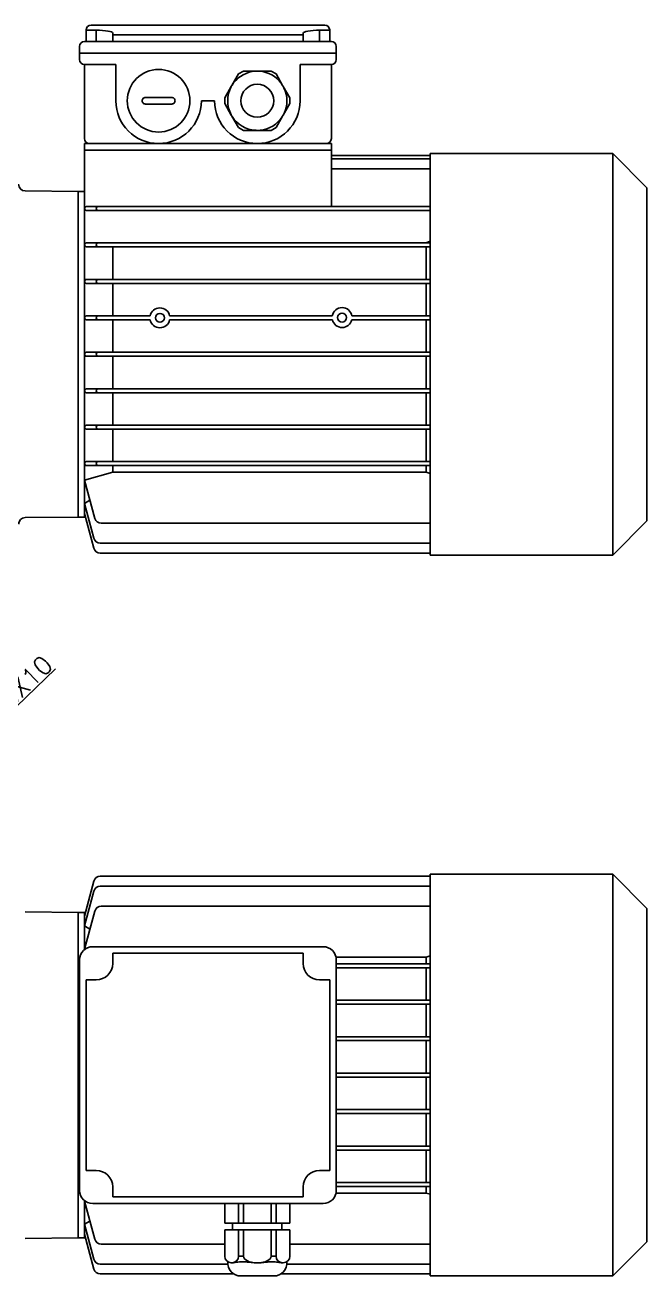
# Model space of a CAD drawing. Header units: millimetres. Extents: x 776 to 1513, y -1143 to -736.
# Drawn here: x 1059.6 to 1248.6, y -1133.5 to -753.6 of the extents above; entities that cross this region are included whole.
import ezdxf

# ---------------------------------------------------------------- set-up
doc = ezdxf.new("R2010")
doc.units = ezdxf.units.MM
doc.linetypes.add('CONTINUA', pattern=[0])
doc.layers.add('MOTOR', color=3, linetype='CONTINUA')
doc.layers.add('T BOX', color=7, linetype='CONTINUA')
doc.styles.get("Standard").update_dxf_attribs({"font": 'txt.shx', "bigfont": 'chineset.shx'})
doc.dimstyles.new('ISO-25', dxfattribs={"dimtxt": 2.5, "dimasz": 2.5, "dimexe": 1.25, "dimexo": 0.625, "dimtad": 1, "dimtxsty": 'Standard', "dimcen": 2.5, "dimadec": 0, "dimazin": 0, "dimtfac": 1, "dimtmove": 0, "dimatfit": 3, "dimfxl": 1, "dimarcsym": 0})

# ---------------------------------------------------------------- blocks, each defined once
blk = doc.blocks.new('*D227')
at = {"lineweight": -2}
for p, q in [((1001.54, -931.44), (1043.66, -975.1)), ((996.19, -936.6), (1038.31, -980.25)), ((1047.11, -970.03), (1068.82, -949.09)), ((1037.45, -979.35), (1042.79, -974.2)), ((1033.13, -983.52), (1028.81, -987.69))]:
    blk.add_line(p, q, dxfattribs=at)
for points in [[(1046.41, -969.31), (1047.8, -970.75), (1042.79, -974.2)], [(1032.43, -982.8), (1033.82, -984.24), (1037.45, -979.35)]]:
    blk.add_solid(points)
at = {"layer": 'Defpoints', "color": 0}
for p in [(1001.1, -930.99), (995.76, -936.15), (1042.79, -974.2)]:
    blk.add_point(p, dxfattribs=at)
at = {"insert": (1057.78, -955.05), "char_height": 5.5, "attachment_point": 5, "rotation": 43.9737}
blk.add_mtext('M8X10', dxfattribs=at)

msp = doc.modelspace()

# ---------------------------------------------------------------- linework, layer by layer
at = {"layer": 'MOTOR'}
for p, q in [((1077.689, -853.592), (1077.689, -789.592)), ((1152.689, -808.698), (1152.689, -789.592)), ((1077.689, -791.606), (1152.689, -791.606)), ((1182.755, -793.196), (1152.689, -793.196)), ((1182.755, -853.592), (1182.755, -792.592)), ((1182.755, -792.592), (1238.197, -792.592)), ((1238.197, -792.592), (1248.616, -803.012)), ((1238.197, -792.592), (1238.197, -914.592)), ((1152.689, -794.203), (1182.755, -794.203)), ((1152.689, -797.223), (1182.755, -797.223)), ((1059.594, -803.987), (1075.735, -804.168)), ((1075.735, -804.168), (1075.735, -853.592)), ((1075.735, -804.168), (1077.689, -804.168)), ((1248.616, -803.012), (1248.616, -853.592)), ((1078.293, -808.698), (1182.755, -808.698)), ((1078.293, -809.906), (1182.755, -809.906)), ((1182.755, -819.77), (1078.293, -819.77)), ((1182.755, -819.271), (1181.539, -819.758)), ((1078.293, -820.978), (1182.755, -820.978)), ((1086.245, -820.978), (1086.245, -830.843)), ((1181.496, -820.978), (1181.496, -830.843)), ((1078.293, -830.843), (1182.755, -830.843)), ((1078.293, -832.051), (1182.755, -832.051)), ((1086.245, -832.051), (1086.245, -841.916)), ((1181.496, -832.051), (1181.496, -841.916)), ((1078.293, -841.916), (1097.63, -841.916)), ((1078.293, -843.124), (1097.631, -843.124)), ((1086.245, -843.124), (1086.245, -852.988)), ((1103.547, -843.124), (1128.271, -843.124)), ((1103.549, -841.916), (1128.271, -841.916)), ((1152.98, -841.916), (1128.271, -841.916)), ((1153.009, -843.124), (1128.271, -843.124)), ((1182.755, -843.124), (1158.895, -843.124)), ((1182.755, -841.916), (1158.925, -841.916)), ((1181.496, -843.124), (1181.496, -852.988)), ((1075.735, -853.592), (1075.735, -903.016)), ((1077.689, -853.592), (1077.689, -903.016)), ((1078.293, -852.988), (1182.755, -852.988)), ((1078.293, -854.196), (1182.755, -854.196)), ((1086.245, -854.196), (1086.245, -864.061)), ((1181.496, -854.196), (1181.496, -864.061)), ((1182.755, -914.592), (1182.755, -853.592)), ((1248.616, -853.592), (1248.616, -904.173)), ((1078.293, -864.061), (1182.755, -864.061)), ((1078.293, -865.269), (1182.755, -865.269)), ((1086.245, -865.269), (1086.245, -875.134)), ((1181.496, -865.269), (1181.496, -875.133)), ((1078.293, -875.134), (1182.755, -875.133)), ((1078.293, -876.341), (1182.755, -876.341)), ((1086.245, -876.341), (1086.245, -886.206)), ((1181.496, -876.341), (1181.496, -886.206)), ((1078.293, -886.206), (1182.755, -886.206)), ((1078.293, -887.414), (1182.755, -887.414)), ((1086.245, -887.414), (1086.245, -889.427)), ((1181.496, -887.414), (1181.496, -889.427)), ((1086.245, -889.427), (1077.689, -891.843)), ((1077.689, -891.843), (1080.796, -903.437)), ((1181.496, -889.427), (1086.245, -889.427)), ((1181.496, -889.427), (1182.755, -889.782)), ((1077.689, -898.889), (1079.324, -897.945)), ((1077.689, -898.889), (1080.526, -909.476)), ((1059.594, -903.198), (1075.735, -903.016)), ((1075.735, -903.016), (1077.689, -903.016)), ((1077.689, -901.909), (1080.526, -912.496)), ((1077.689, -903.016), (1077.946, -902.868)), ((1248.616, -904.173), (1238.197, -914.592)), ((1082.74, -904.929), (1128.271, -904.929)), ((1182.755, -904.929), (1128.271, -904.929)), ((1082.471, -910.969), (1128.271, -910.969)), ((1182.755, -910.969), (1128.271, -910.969)), ((1082.471, -913.988), (1128.271, -913.988)), ((1182.755, -913.988), (1128.271, -913.988)), ((1238.197, -914.592), (1182.755, -914.592)), ((1077.689, -1024.206), (1080.526, -1013.619)), ((1082.47, -1012.126), (1128.271, -1012.126)), ((1182.754, -1012.126), (1128.271, -1012.126)), ((1182.754, -1011.522), (1182.754, -1072.522)), ((1238.196, -1011.522), (1182.754, -1011.522)), ((1248.616, -1021.942), (1238.196, -1011.522)), ((1238.196, -1133.522), (1238.196, -1011.522)), ((1077.689, -1027.225), (1080.526, -1016.638)), ((1082.47, -1015.146), (1128.271, -1015.146)), ((1182.754, -1015.146), (1128.271, -1015.146)), ((1082.74, -1021.186), (1128.271, -1021.186)), ((1182.754, -1021.186), (1128.271, -1021.186)), ((1248.616, -1072.522), (1248.616, -1021.942)), ((1059.594, -1022.917), (1075.735, -1023.098)), ((1075.735, -1023.098), (1075.735, -1072.522)), ((1075.735, -1023.098), (1077.689, -1023.098)), ((1077.689, -1034.272), (1080.796, -1022.678)), ((1077.689, -1034.4), (1077.689, -1023.098)), ((1077.689, -1023.098), (1077.946, -1023.247)), ((1077.689, -1027.225), (1079.324, -1028.169)), ((1181.496, -1036.688), (1154.101, -1036.688)), ((1181.496, -1036.688), (1182.754, -1036.332)), ((1181.496, -1038.701), (1181.496, -1036.688)), ((1154.189, -1038.701), (1182.754, -1038.701)), ((1154.189, -1039.909), (1182.754, -1039.909)), ((1181.496, -1049.773), (1181.496, -1039.909)), ((1154.189, -1049.773), (1182.754, -1049.773)), ((1154.189, -1050.981), (1182.754, -1050.981)), ((1181.496, -1060.846), (1181.496, -1050.981)), ((1154.189, -1060.846), (1182.754, -1060.846)), ((1154.189, -1062.054), (1182.754, -1062.054)), ((1181.496, -1071.919), (1181.496, -1062.054)), ((1075.735, -1121.947), (1075.735, -1072.522)), ((1154.189, -1071.919), (1182.754, -1071.919)), ((1154.189, -1073.126), (1182.754, -1073.126)), ((1181.496, -1073.126), (1181.496, -1082.991)), ((1182.754, -1133.522), (1182.754, -1072.522)), ((1248.616, -1072.522), (1248.616, -1123.103)), ((1154.189, -1082.991), (1182.754, -1082.991)), ((1154.189, -1084.199), (1182.754, -1084.199)), ((1181.496, -1084.199), (1181.496, -1094.064)), ((1154.189, -1094.064), (1182.754, -1094.064)), ((1154.189, -1095.272), (1182.754, -1095.271)), ((1181.496, -1095.271), (1181.496, -1105.136)), ((1154.189, -1105.136), (1182.754, -1105.136)), ((1181.496, -1108.357), (1154.101, -1108.357)), ((1154.189, -1106.344), (1182.754, -1106.344)), ((1181.496, -1106.344), (1181.496, -1108.357)), ((1181.496, -1108.357), (1182.754, -1108.713)), ((1077.689, -1110.645), (1077.689, -1121.946)), ((1077.689, -1110.773), (1080.796, -1122.367)), ((1077.689, -1117.819), (1079.324, -1116.875)), ((1077.689, -1117.819), (1080.526, -1128.407)), ((1059.594, -1122.128), (1075.735, -1121.947)), ((1075.735, -1121.947), (1077.689, -1121.947)), ((1077.689, -1120.839), (1080.526, -1131.426)), ((1077.689, -1121.946), (1077.946, -1121.798)), ((1082.74, -1123.859), (1120.297, -1123.859)), ((1182.754, -1123.859), (1140.081, -1123.859)), ((1248.616, -1123.103), (1238.196, -1133.522)), ((1082.47, -1129.899), (1121.207, -1129.899)), ((1182.754, -1129.899), (1139.171, -1129.899)), ((1082.47, -1132.918), (1123.075, -1132.918)), ((1182.754, -1132.919), (1137.302, -1132.918)), ((1238.196, -1133.522), (1182.754, -1133.522))]:
    msp.add_line(p, q, dxfattribs=at)
for centre in [(1100.589, -842.517), (1155.952, -842.447)]:
    msp.add_circle(centre, 1.359, dxfattribs=at)
for centre, radius, start, end in [((1059.63, -801.974), 2.013, 180, 268.99978), ((1078.293, -809.302), 0.604, 90, 270.00001), ((1081.816, -809.302), 0.604, 90, 270.00001), ((1078.293, -820.374), 0.604, 90, 270.00001), ((1081.816, -820.374), 0.604, 90, 270.00001), ((1078.293, -831.447), 0.604, 90, 270.00001), ((1081.816, -831.447), 0.604, 90, 270.00001), ((1100.589, -842.517), 3.02, 11.48413, 168.51586), ((1155.952, -842.447), 3.02, 10.14074, 169.85926), ((1078.293, -842.52), 0.604, 90, 270.00001), ((1081.816, -842.52), 0.604, 90, 270.00001), ((1100.589, -842.517), 3.02, 191.59067, 348.40945), ((1155.952, -842.447), 3.02, 192.93922, 347.06079), ((1078.293, -853.592), 0.604, 90, 270.00001), ((1081.816, -853.592), 0.604, 90, 270.00001), ((1078.293, -864.665), 0.604, 90, 270.00001), ((1081.816, -864.665), 0.604, 90, 270.00001), ((1078.293, -875.737), 0.604, 90, 270.00001), ((1081.816, -875.737), 0.604, 90, 270.00001), ((1078.293, -886.81), 0.604, 90, 270.00001), ((1081.816, -886.81), 0.604, 90, 270.00001), ((1059.63, -905.21), 2.013, 91.00022, 180), ((1082.74, -902.916), 2.013, 195.00004, 270.00005), ((1082.471, -908.955), 2.013, 195.00004, 270.00005), ((1082.471, -911.975), 2.013, 195.00007, 270.00005), ((1082.47, -1014.14), 2.013, 89.99994, 164.99993), ((1082.47, -1017.159), 2.013, 89.99994, 164.99996), ((1082.74, -1023.199), 2.013, 89.99994, 164.99996), ((1082.74, -1121.846), 2.013, 195.00004, 270.00005), ((1082.47, -1127.885), 2.013, 195.00004, 270.00005), ((1082.47, -1130.905), 2.013, 195.00007, 270.00005)]:
    msp.add_arc(centre, radius, start, end, dxfattribs=at)
at = {"layer": 'T BOX'}
for p, q in [((1078.189, -758.592), (1078.189, -755.092)), ((1081.248, -755.17), (1078.189, -755.17)), ((1150.689, -753.592), (1079.689, -753.592)), ((1081.248, -758.592), (1081.248, -755.17)), ((1086.248, -756.592), (1086.248, -756.053)), ((1144.13, -756.053), (1144.13, -756.592)), ((1152.189, -755.17), (1149.13, -755.17)), ((1149.13, -758.592), (1149.13, -755.17)), ((1152.189, -755.092), (1152.189, -755.17)), ((1152.189, -755.17), (1152.189, -758.592)), ((1077.689, -758.592), (1080.189, -758.592)), ((1080.189, -758.592), (1150.189, -758.592)), ((1144.13, -756.592), (1086.248, -756.592)), ((1086.248, -756.592), (1086.248, -758.592)), ((1144.13, -758.592), (1144.13, -756.592)), ((1150.189, -758.592), (1152.689, -758.592)), ((1076.189, -764.092), (1076.189, -760.092)), ((1076.189, -762.092), (1154.189, -762.092)), ((1154.189, -760.092), (1154.189, -764.092)), ((1080.189, -765.592), (1077.689, -765.592)), ((1077.689, -788.092), (1077.689, -765.592)), ((1080.189, -765.592), (1087.189, -765.592)), ((1087.189, -765.592), (1087.189, -776.592)), ((1143.189, -765.592), (1150.189, -765.592)), ((1143.189, -776.592), (1143.189, -765.592)), ((1152.689, -765.592), (1150.189, -765.592)), ((1152.689, -765.592), (1152.689, -788.092)), ((1122.493, -771.922), (1124.493, -768.458)), ((1124.493, -768.458), (1125.993, -767.592)), ((1125.993, -767.592), (1129.993, -767.592)), ((1129.993, -767.592), (1129.989, -767.595)), ((1130.189, -767.592), (1129.993, -767.592)), ((1130.385, -767.592), (1130.189, -767.592)), ((1130.389, -767.595), (1130.385, -767.592)), ((1130.385, -767.592), (1134.385, -767.592)), ((1134.385, -767.592), (1135.885, -768.458)), ((1135.885, -768.458), (1137.885, -771.922)), ((1120.297, -775.726), (1122.297, -772.262)), ((1122.395, -772.092), (1122.297, -772.262)), ((1122.297, -772.262), (1122.297, -772.267)), ((1122.493, -771.922), (1122.395, -772.092)), ((1122.497, -771.92), (1122.493, -771.922)), ((1137.885, -771.922), (1137.881, -771.92)), ((1137.983, -772.092), (1137.885, -771.922)), ((1138.081, -772.262), (1137.983, -772.092)), ((1138.081, -772.267), (1138.081, -772.262)), ((1138.081, -772.262), (1140.081, -775.726)), ((1100.361, -775.592), (1100.017, -775.592)), ((1100.017, -777.592), (1100.361, -777.592)), ((1113.189, -776.592), (1117.189, -776.592)), ((1120.297, -777.458), (1120.297, -775.726)), ((1122.297, -780.922), (1120.297, -777.458)), ((1140.081, -777.458), (1138.081, -780.922)), ((1140.081, -775.726), (1140.081, -777.458)), ((1122.297, -780.918), (1122.297, -780.922)), ((1122.297, -780.922), (1122.395, -781.092)), ((1122.395, -781.092), (1122.493, -781.262)), ((1122.493, -781.262), (1122.497, -781.264)), ((1124.493, -784.726), (1122.493, -781.262)), ((1137.885, -781.262), (1135.885, -784.726)), ((1137.881, -781.264), (1137.885, -781.262)), ((1137.885, -781.262), (1137.983, -781.092)), ((1137.983, -781.092), (1138.081, -780.922)), ((1138.081, -780.922), (1138.081, -780.918)), ((1125.993, -785.592), (1124.493, -784.726)), ((1129.993, -785.592), (1125.993, -785.592)), ((1129.989, -785.59), (1129.993, -785.592)), ((1129.993, -785.592), (1130.189, -785.592)), ((1130.189, -785.592), (1130.385, -785.592)), ((1130.385, -785.592), (1130.389, -785.59)), ((1134.385, -785.592), (1130.385, -785.592)), ((1135.885, -784.726), (1134.385, -785.592)), ((1077.689, -789.592), (1080.189, -789.592)), ((1081.689, -789.592), (1079.189, -789.592)), ((1081.689, -789.592), (1100.189, -789.592)), ((1100.189, -789.592), (1130.189, -789.592)), ((1130.189, -789.592), (1148.689, -789.592)), ((1152.689, -789.592), (1148.689, -789.592)), ((1077.811, -1034.306), (1077.689, -1034.272)), ((1150.189, -1033.522), (1080.189, -1033.522)), ((1086.248, -1038.581), (1086.248, -1035.522)), ((1086.248, -1035.522), (1095.189, -1035.522)), ((1135.189, -1035.522), (1095.189, -1035.522)), ((1135.189, -1035.522), (1144.13, -1035.522)), ((1144.13, -1035.522), (1144.13, -1038.581)), ((1076.189, -1037.522), (1076.189, -1107.522)), ((1154.189, -1107.522), (1154.189, -1037.522)), ((1078.189, -1043.581), (1078.189, -1101.464)), ((1078.189, -1043.581), (1081.248, -1043.581)), ((1149.13, -1043.581), (1152.189, -1043.581)), ((1152.189, -1043.581), (1152.189, -1101.464)), ((1081.248, -1101.464), (1078.189, -1101.464)), ((1152.189, -1101.464), (1149.13, -1101.464)), ((1086.248, -1109.522), (1086.248, -1106.464)), ((1144.13, -1106.464), (1144.13, -1109.522)), ((1077.811, -1110.739), (1077.689, -1110.773)), ((1080.189, -1111.522), (1150.189, -1111.522)), ((1086.248, -1109.522), (1095.189, -1109.522)), ((1095.189, -1109.522), (1135.189, -1109.522)), ((1120.297, -1111.522), (1120.297, -1117.522)), ((1124.493, -1117.522), (1124.493, -1111.522)), ((1125.993, -1111.522), (1125.993, -1117.522)), ((1134.385, -1117.522), (1134.385, -1111.522)), ((1135.189, -1109.522), (1144.13, -1109.522)), ((1135.885, -1111.522), (1135.885, -1117.522)), ((1140.081, -1117.522), (1140.081, -1111.522)), ((1124.493, -1117.522), (1120.297, -1117.522)), ((1120.297, -1119.522), (1120.297, -1127.522)), ((1124.493, -1119.522), (1120.297, -1119.522)), ((1125.993, -1117.522), (1124.493, -1117.522)), ((1124.493, -1127.522), (1124.493, -1119.522)), ((1124.493, -1119.522), (1125.993, -1119.522)), ((1134.385, -1117.522), (1125.993, -1117.522)), ((1125.993, -1119.522), (1125.993, -1127.522)), ((1134.385, -1119.522), (1125.993, -1119.522)), ((1135.885, -1117.522), (1134.385, -1117.522)), ((1134.385, -1127.522), (1134.385, -1119.522)), ((1134.385, -1119.522), (1135.885, -1119.522)), ((1140.081, -1117.522), (1135.885, -1117.522)), ((1135.885, -1119.522), (1135.885, -1127.522)), ((1140.081, -1119.522), (1135.885, -1119.522)), ((1140.081, -1127.522), (1140.081, -1119.522)), ((1124.493, -1127.522), (1125.993, -1127.522)), ((1134.385, -1127.522), (1135.885, -1127.522)), ((1122.395, -1129.522), (1122.297, -1129.522)), ((1122.493, -1129.522), (1122.395, -1129.522)), ((1122.497, -1129.522), (1122.493, -1129.522)), ((1129.993, -1129.522), (1129.989, -1129.522)), ((1130.189, -1129.522), (1129.993, -1129.522)), ((1130.385, -1129.522), (1130.189, -1129.522)), ((1130.389, -1129.522), (1130.385, -1129.522)), ((1137.885, -1129.522), (1137.881, -1129.522)), ((1137.983, -1129.522), (1137.885, -1129.522)), ((1138.081, -1129.522), (1137.983, -1129.522)), ((1135.189, -1133.522), (1125.189, -1133.522))]:
    msp.add_line(p, q, dxfattribs=at)
for centre, radius in [((1100.189, -776.592), 9.5), ((1130.189, -776.592), 5)]:
    msp.add_circle(centre, radius, dxfattribs=at)
for centre, radius, start, end in [((1079.689, -755.092), 1.5, 90, 180), ((1150.689, -755.092), 1.5, 0, 90), ((1077.689, -760.092), 1.5, 90, 180), ((1152.689, -760.092), 1.5, 0, 90), ((1077.689, -764.092), 1.5, 180, 270), ((1152.689, -764.092), 1.5, 270, 0), ((1130.189, -776.592), 9, 93.89351, 143.09235), ((1130.189, -776.592), 9, 90, 91.27336), ((1130.189, -776.592), 9, 88.72664, 90), ((1130.189, -776.592), 9, 36.37892, 85.28836), ((1130.189, -776.592), 9, 151.27336, 208.72664), ((1130.189, -776.592), 9, 150, 151.27336), ((1130.189, -776.592), 9, 148.72664, 150), ((1130.189, -776.592), 9, 30, 31.27336), ((1130.189, -776.592), 9, 28.72664, 30), ((1130.189, -776.592), 9, 333.36079, 26.17318), ((1100.189, -776.592), 13, 180, 0), ((1100.189, -776.592), 1.015, 80.22932, 99.77068), ((1100.189, -776.592), 1.015, 260.22932, 279.77068), ((1130.189, -776.592), 13, 180, 0), ((1130.189, -776.592), 9, 208.72664, 210), ((1130.189, -776.592), 9, 210, 211.27336), ((1130.189, -776.592), 9, 211.27336, 212.31614), ((1130.189, -776.592), 9, 212.31614, 265.92679), ((1130.189, -776.592), 9, 275.47017, 327.25193), ((1130.189, -776.592), 9, 328.72664, 330), ((1130.189, -776.592), 9, 330, 331.27336), ((1130.189, -776.592), 9, 268.72664, 270), ((1130.189, -776.592), 9, 270, 271.27336), ((1079.189, -788.092), 1.5, 180, 270), ((1151.189, -788.092), 1.5, 270, 0), ((1080.189, -1037.522), 4, 90, 180), ((1150.189, -1037.522), 4, 0, 90), ((1081.248, -1038.581), 5, 270, 0), ((1149.13, -1038.581), 5, 180, 270), ((1081.248, -1106.464), 5, 0, 90), ((1149.13, -1106.464), 5, 90, 180), ((1080.189, -1107.522), 4, 180, 270), ((1150.189, -1107.522), 4, 270, 0), ((1122.297, -1127.522), 2, 180, 270), ((1122.493, -1127.522), 2, 270, 0), ((1137.885, -1127.522), 2, 180, 270), ((1138.081, -1127.522), 2, 270, 0), ((1125.189, -1129.522), 4, 175.47076, 270), ((1135.189, -1129.522), 4, 270, 4.48499)]:
    msp.add_arc(centre, radius, start, end, dxfattribs=at)
for centre, major_axis, ratio, start_param, end_param in [((1081.248, -756.053), (5, 0), 0.1764706, 0, 1.5707963), ((1149.13, -756.053), (5, 0), 0.1764706, 1.5707963, 3.1415927), ((1129.993, -1127.522), (4, 0), 0.5, 3.1415927, 4.712389), ((1130.385, -1127.522), (4, 0), 0.5, 4.712389, 6.2831853)]:
    msp.add_ellipse(centre, major_axis=major_axis, ratio=ratio, start_param=start_param, end_param=end_param, dxfattribs=at)
for points, knots in [([(1122.995, -771.19), (1122.985, -771.202), (1122.791, -771.422), (1122.64, -771.678), (1122.497, -771.92)], [0, 0, 0, 0, 0.0521616, 1, 1, 1, 1]), ([(1096.189, -775.592), (1096.059, -775.592), (1095.932, -775.617), (1095.693, -775.715), (1095.583, -775.787), (1095.396, -775.969), (1095.32, -776.08), (1095.217, -776.324), (1095.189, -776.458), (1095.189, -776.724), (1095.216, -776.859), (1095.319, -777.103), (1095.395, -777.214), (1095.583, -777.399), (1095.693, -777.47), (1095.932, -777.567), (1096.061, -777.592), (1096.189, -777.592)], [0, 0, 0, 0, 0.125, 0.125, 0.25, 0.25, 0.375, 0.375, 0.5, 0.5, 0.625, 0.625, 0.75, 0.75, 0.875, 0.875, 1, 1, 1, 1]), ([(1100.017, -775.592), (1099.692, -775.592), (1099.367, -775.592), (1098.718, -775.592), (1098.395, -775.592), (1097.435, -775.592), (1096.806, -775.592), (1096.189, -775.592)], [0, 0, 0, 0, 0.25, 0.25, 0.5, 0.5, 1, 1, 1, 1]), ([(1096.189, -777.592), (1096.815, -777.592), (1097.448, -777.592), (1098.406, -777.592), (1098.727, -777.592), (1099.37, -777.592), (1099.694, -777.592), (1100.017, -777.592)], [0, 0, 0, 0, 0.5, 0.5, 0.75, 0.75, 1, 1, 1, 1]), ([(1104.189, -775.592), (1103.563, -775.592), (1102.93, -775.592), (1101.972, -775.592), (1101.651, -775.592), (1101.007, -775.592), (1100.684, -775.592), (1100.361, -775.592)], [0, 0, 0, 0, 0.5, 0.5, 0.75, 0.75, 1, 1, 1, 1]), ([(1100.361, -777.592), (1100.686, -777.592), (1101.011, -777.592), (1101.66, -777.592), (1101.983, -777.592), (1102.943, -777.592), (1103.572, -777.592), (1104.189, -777.592)], [0, 0, 0, 0, 0.25, 0.25, 0.5, 0.5, 1, 1, 1, 1]), ([(1104.189, -777.592), (1104.319, -777.592), (1104.446, -777.567), (1104.685, -777.47), (1104.795, -777.398), (1104.982, -777.215), (1105.058, -777.104), (1105.161, -776.861), (1105.189, -776.726), (1105.189, -776.46), (1105.162, -776.326), (1105.059, -776.081), (1104.983, -775.971), (1104.795, -775.786), (1104.685, -775.714), (1104.446, -775.617), (1104.317, -775.592), (1104.189, -775.592)], [0, 0, 0, 0, 0.125, 0.125, 0.25, 0.25, 0.375, 0.375, 0.5, 0.5, 0.625, 0.625, 0.75, 0.75, 0.875, 0.875, 1, 1, 1, 1]), ([(1129.989, -1129.522), (1129.227, -1129.522), (1128.49, -1129.428), (1127.407, -1129.305), (1127.05, -1129.266), (1126.36, -1129.212), (1126.025, -1129.197), (1125.376, -1129.196), (1125.059, -1129.211), (1124.454, -1129.266), (1124.169, -1129.304), (1123.633, -1129.386), (1123.382, -1129.429), (1122.912, -1129.498), (1122.694, -1129.522), (1122.497, -1129.522)], [0, 0, 0, 0, 0.25, 0.25, 0.375, 0.375, 0.5, 0.5, 0.625, 0.625, 0.75, 0.75, 0.875, 0.875, 1, 1, 1, 1]), ([(1137.881, -1129.522), (1137.486, -1129.522), (1137.021, -1129.428), (1136.212, -1129.305), (1135.924, -1129.266), (1135.324, -1129.212), (1135.012, -1129.197), (1134.363, -1129.196), (1134.024, -1129.211), (1133.329, -1129.266), (1132.976, -1129.304), (1132.258, -1129.386), (1131.893, -1129.429), (1131.148, -1129.498), (1130.769, -1129.522), (1130.389, -1129.522)], [0, 0, 0, 0, 0.25, 0.25, 0.375, 0.375, 0.5, 0.5, 0.625, 0.625, 0.75, 0.75, 0.875, 0.875, 1, 1, 1, 1])]:
    msp.add_open_spline(points, degree=3, knots=knots, dxfattribs=at)
for points in [[(1129.989, -767.595), (1129.581, -767.634)], [(1130.927, -767.632), (1130.389, -767.595)], [(1137.881, -771.92), (1137.418, -771.27)], [(1138.257, -772.627), (1138.081, -772.267)], [(1137.752, -781.456), (1137.881, -781.264)], [(1138.081, -780.918), (1138.217, -780.62)], [(1129.551, -785.56), (1129.989, -785.59)], [(1122.689, -1117.522), (1122.689, -1119.522)], [(1137.689, -1119.522), (1137.689, -1117.522)]]:
    msp.add_open_spline(points, degree=1, dxfattribs=at)

# ---------------------------------------------------------------- dimensions: what is measured, and where the dimension line sits
at = {"color": 0}
dim = msp.add_aligned_dim(p1=(995.76, -936.149), p2=(1001.104, -930.993), distance=-60.036, text='M8X10', dimstyle='ISO-25', override={"dimtxt": 5.5, "dimasz": 6, "dimdsep": 46, "dimclrd": 256, "dimclre": 256, "dimclrt": 256, "dimatfit": 0, "dimfxl": 1.25}, dxfattribs=at)
dim.commit()
dim.dimension.update_dxf_attribs({"geometry": '*D227', "text_midpoint": (1057.777, -955.048)})

doc.saveas('drawing.dxf')
